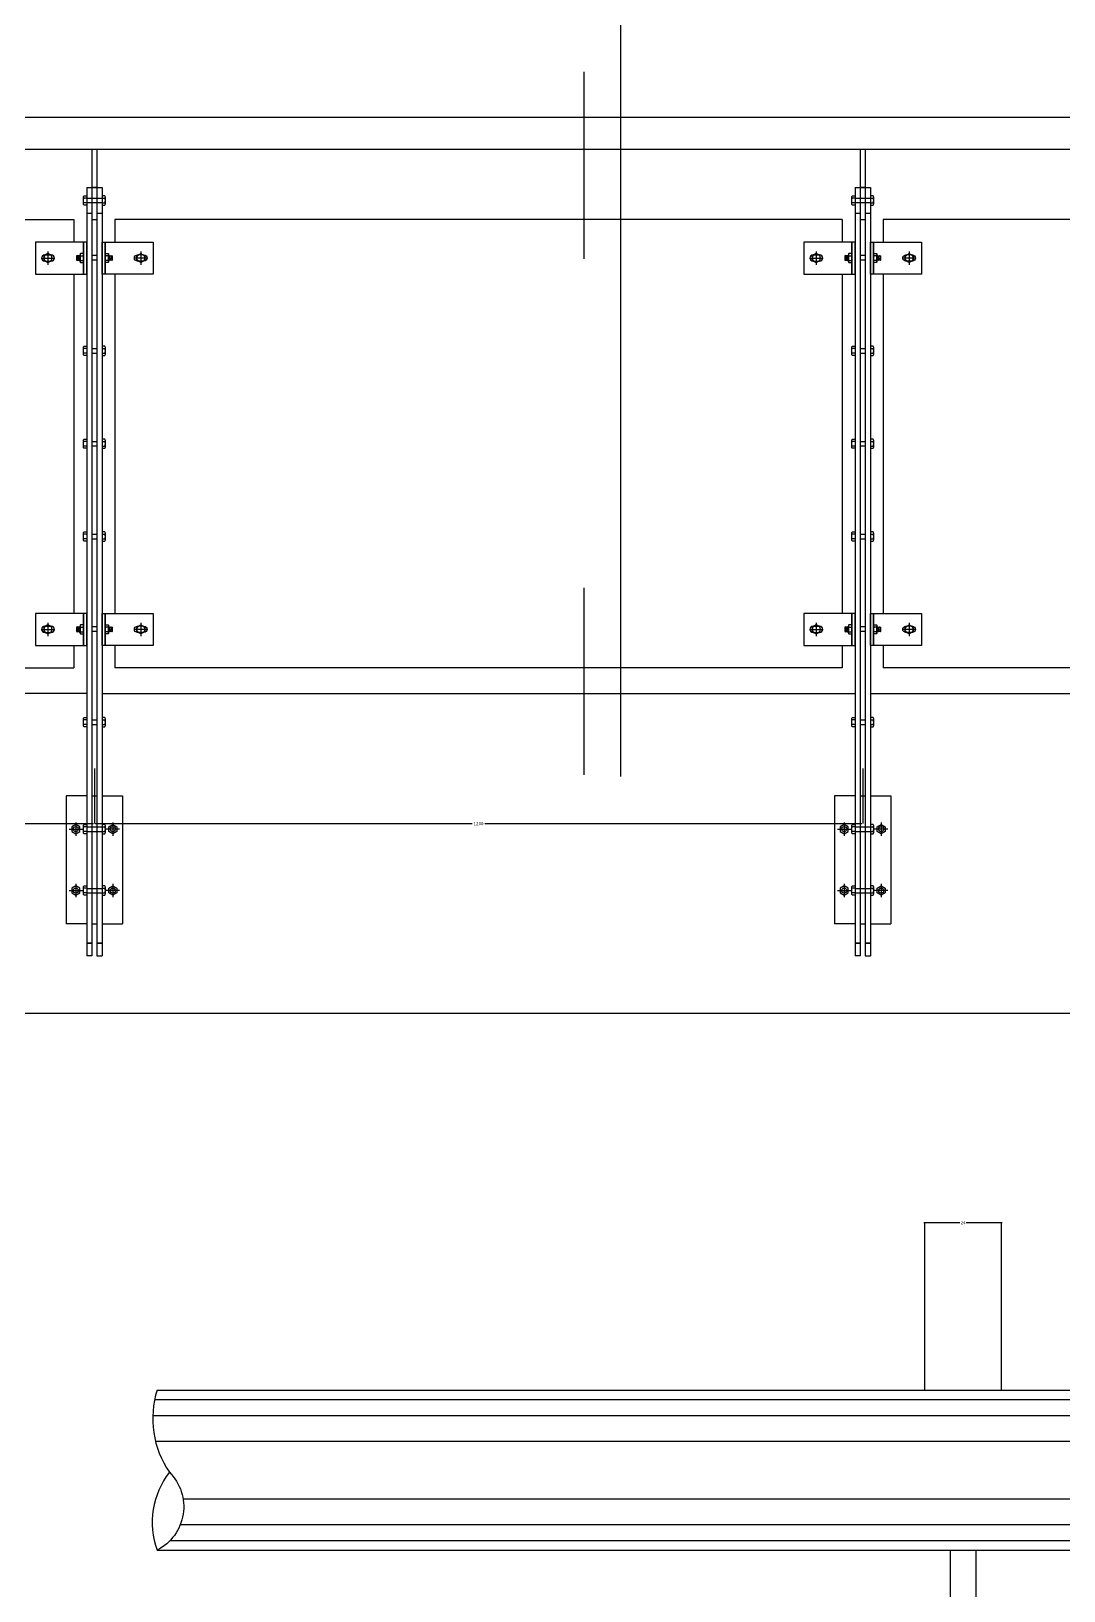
# Model space of a CAD drawing. Header units: metres. Extents: x 6299 to 8198, y -54 to 2210.
# Drawn here: x 6992.4 to 7315, y 1449.3 to 1936.5 of the extents above; entities that cross this region are included whole.
import ezdxf

# ---------------------------------------------------------------- set-up
doc = ezdxf.new("R2010")
doc.units = ezdxf.units.M
for name, color, linetype in [('3', 3, 'Continuous'), ('4', 4, 'Continuous'), ('7', 7, 'Continuous'), ('BH', 3, 'Continuous'), ('DIM', 3, 'Continuous'), ('TEXT', 3, 'Continuous')]:
    doc.layers.add(name, color=color, linetype=linetype)
doc.dimstyles.get("Standard").update_dxf_attribs({"dimtxt": 2.5, "dimasz": 2.5, "dimexe": 1.25, "dimexo": 0.625, "dimtad": 1, "dimcen": 2.5, "dimazin": 3, "dimtfac": 1, "dimtmove": 0, "dimatfit": 3})

# ---------------------------------------------------------------- blocks, each defined once
blk = doc.blocks.new('*D1')
for p, q in [((7012.15, 1706.16), (7012.15, 1688.94)), ((7252.15, 1706.16), (7252.15, 1688.94)), ((7012.4, 1688.94), (7130.15, 1688.94)), ((7134.15, 1688.94), (7251.9, 1688.94))]:
    blk.add_line(p, q)
at = {"layer": 'Defpoints'}
for p in [(7012.15, 1706.16), (7252.15, 1706.16), (7012.15, 1688.94)]:
    blk.add_point(p, dxfattribs=at)
at = {"layer": 'DIM', "insert": (7132.15, 1688.94), "char_height": 1, "attachment_point": 5}
blk.add_mtext('1200', dxfattribs=at)
blk = doc.blocks.new('*D43')
for p, q in [((6772.15, 1706.16), (6772.15, 1688.94)), ((7012.15, 1706.16), (7012.15, 1688.94)), ((6772.4, 1688.94), (6890.15, 1688.94)), ((6894.15, 1688.94), (7011.9, 1688.94))]:
    blk.add_line(p, q)
at = {"layer": 'Defpoints'}
for p in [(6772.15, 1706.16), (7012.15, 1706.16), (6772.15, 1688.94)]:
    blk.add_point(p, dxfattribs=at)
at = {"layer": 'DIM', "insert": (6892.15, 1688.94), "char_height": 1, "attachment_point": 5}
blk.add_mtext('1200', dxfattribs=at)
blk = doc.blocks.new('*D81')
for p, q in [((7282.51, 1564.27), (7271.26, 1564.27)), ((7271.51, 1512), (7271.51, 1564.27)), ((7295.76, 1564.27), (7284.51, 1564.27)), ((7295.51, 1512), (7295.51, 1564.27))]:
    blk.add_line(p, q)
at = {"layer": 'Defpoints'}
for p in [(7295.51, 1564.27), (7271.51, 1512), (7295.51, 1512)]:
    blk.add_point(p, dxfattribs=at)
at = {"layer": 'DIM', "insert": (7283.51, 1564.27), "char_height": 1, "attachment_point": 5}
blk.add_mtext('24', dxfattribs=at)

msp = doc.modelspace()

# ---------------------------------------------------------------- hatches: boundary and pattern name
at = {"layer": 'BH'}
h = msp.add_hatch(dxfattribs=at)
h.set_pattern_fill('AR-RROOF', scale=160)
h.paths.add_polyline_path([(7005.75, 1737.63), (7005.75, 1744.63), (6993.75, 1744.63), (6993.75, 1754.63), (7005.75, 1754.63), (7005.75, 1860.63), (6993.75, 1860.63), (6993.75, 1870.63), (7005.75, 1870.63), (7005.75, 1877.63), (6778.55, 1877.63), (6778.55, 1870.63), (6790.55, 1870.63), (6790.55, 1860.63), (6778.55, 1860.63), (6778.55, 1754.63), (6790.55, 1754.63), (6790.55, 1744.63), (6778.55, 1744.63), (6778.55, 1737.63)])
h = msp.add_hatch(dxfattribs=at)
h.set_pattern_fill('AR-RROOF', scale=160)
h.paths.add_polyline_path([(7245.75, 1737.63), (7245.75, 1744.63), (7233.75, 1744.63), (7233.75, 1754.63), (7245.75, 1754.63), (7245.75, 1860.63), (7233.75, 1860.63), (7233.75, 1870.63), (7245.75, 1870.63), (7245.75, 1877.63), (7018.55, 1877.63), (7018.55, 1870.63), (7030.55, 1870.63), (7030.55, 1860.63), (7018.55, 1860.63), (7018.55, 1754.63), (7030.55, 1754.63), (7030.55, 1744.63), (7018.55, 1744.63), (7018.55, 1737.63)])
h = msp.add_hatch(dxfattribs=at)
h.set_pattern_fill('AR-RROOF', scale=160)
h.paths.add_polyline_path([(7258.55, 1877.63), (7258.55, 1870.63), (7270.55, 1870.63), (7270.55, 1860.63), (7258.55, 1860.63), (7258.55, 1754.63), (7270.55, 1754.63), (7270.55, 1744.63), (7258.55, 1744.63), (7258.55, 1737.63), (7485.75, 1737.63), (7485.75, 1744.63), (7473.75, 1744.63), (7473.75, 1754.63), (7485.75, 1754.63), (7485.75, 1860.63), (7473.75, 1860.63), (7473.75, 1870.63), (7485.75, 1870.63), (7485.75, 1877.63)])

# ---------------------------------------------------------------- linework, layer by layer
at = {"layer": '3'}
for p, q in [((7009.75, 1887.63), (7009.75, 1647.63)), ((7009.75, 1887.63), (7011.35, 1887.63)), ((7012.95, 1887.63), (7011.35, 1887.63)), ((7011.35, 1887.63), (7012.95, 1887.63)), ((7012.95, 1887.63), (7014.55, 1887.63)), ((7014.55, 1887.63), (7014.55, 1647.63)), ((7249.75, 1887.63), (7249.75, 1647.63)), ((7249.75, 1887.63), (7251.35, 1887.63)), ((7251.35, 1887.63), (7252.95, 1887.63)), ((7252.95, 1887.63), (7251.35, 1887.63)), ((7252.95, 1887.63), (7254.55, 1887.63)), ((7254.55, 1887.63), (7254.55, 1647.63)), ((7009.75, 1884.35), (7008.84, 1884.35)), ((7009.75, 1882.91), (7008.84, 1882.91)), ((7009.75, 1885.07), (7009.75, 1882.19)), ((7009.75, 1884.33), (7014.55, 1884.33)), ((7009.75, 1882.93), (7014.55, 1882.93)), ((7014.55, 1885.07), (7014.55, 1882.19)), ((7014.55, 1884.35), (7015.47, 1884.35)), ((7014.55, 1882.91), (7015.47, 1882.91)), ((7249.75, 1884.35), (7248.84, 1884.35)), ((7249.75, 1882.91), (7248.84, 1882.91)), ((7249.75, 1885.07), (7249.75, 1882.19)), ((7249.75, 1884.33), (7254.55, 1884.33)), ((7249.75, 1882.93), (7254.55, 1882.93)), ((7254.55, 1885.07), (7254.55, 1882.19)), ((7254.55, 1884.35), (7255.47, 1884.35)), ((7254.55, 1882.91), (7255.47, 1882.91)), ((6778.55, 1877.63), (7005.75, 1877.63)), ((7005.75, 1877.63), (7005.75, 1870.63)), ((7009.75, 1879.63), (7011.35, 1879.63)), ((7011.35, 1877.63), (7012.95, 1877.63)), ((7012.95, 1879.63), (7014.55, 1879.63)), ((7245.75, 1877.63), (7018.55, 1877.63)), ((7018.55, 1877.63), (7018.55, 1870.63)), ((7245.75, 1877.63), (7245.75, 1870.63)), ((7249.75, 1879.63), (7251.35, 1879.63)), ((7251.35, 1877.63), (7252.95, 1877.63)), ((7252.95, 1879.63), (7254.55, 1879.63)), ((7485.75, 1877.63), (7258.55, 1877.63)), ((7258.55, 1877.63), (7258.55, 1870.63)), ((6996.89, 1866.63), (6998.41, 1866.63)), ((6997.65, 1867.71), (6997.65, 1863.55)), ((7006.9, 1866.43), (7006.74, 1864.83)), ((7007.07, 1864.98), (7007.2, 1866.28)), ((7007.54, 1866.43), (7007.38, 1864.83)), ((7007.71, 1866.43), (7007.71, 1864.83)), ((7007.84, 1866.35), (7008.63, 1866.35)), ((7012.95, 1866.43), (7011.35, 1866.43)), ((7016.47, 1866.35), (7015.68, 1866.35)), ((7016.59, 1866.43), (7016.59, 1864.83)), ((7016.77, 1866.43), (7016.93, 1864.83)), ((7017.23, 1864.98), (7017.1, 1866.28)), ((7017.41, 1866.43), (7017.57, 1864.83)), ((7027.41, 1866.63), (7025.89, 1866.63)), ((7026.65, 1867.71), (7026.65, 1863.55)), ((7236.89, 1866.63), (7238.41, 1866.63)), ((7237.65, 1867.71), (7237.65, 1863.55)), ((7246.9, 1866.43), (7246.74, 1864.83)), ((7247.07, 1864.98), (7247.2, 1866.28)), ((7247.54, 1866.43), (7247.38, 1864.83)), ((7247.71, 1866.43), (7247.71, 1864.83)), ((7247.84, 1866.35), (7248.63, 1866.35)), ((7252.95, 1866.43), (7251.35, 1866.43)), ((7256.47, 1866.35), (7255.68, 1866.35)), ((7256.59, 1866.43), (7256.59, 1864.83)), ((7256.77, 1866.43), (7256.93, 1864.83)), ((7257.23, 1864.98), (7257.1, 1866.28)), ((7257.41, 1866.43), (7257.57, 1864.83)), ((7267.41, 1866.63), (7265.89, 1866.63)), ((7266.65, 1867.71), (7266.65, 1863.55)), ((6995.57, 1865.63), (6999.73, 1865.63)), ((6996.65, 1864.63), (6996.89, 1864.63)), ((6996.89, 1864.63), (6998.41, 1864.63)), ((6998.41, 1864.63), (6998.65, 1864.63)), ((7007.84, 1864.91), (7008.63, 1864.91)), ((7012.95, 1864.94), (7011.35, 1864.94)), ((7016.47, 1864.91), (7015.68, 1864.91)), ((7028.73, 1865.63), (7024.57, 1865.63)), ((7025.89, 1864.63), (7025.65, 1864.63)), ((7027.41, 1864.63), (7025.89, 1864.63)), ((7027.65, 1864.63), (7027.41, 1864.63)), ((7235.57, 1865.63), (7239.73, 1865.63)), ((7236.65, 1864.63), (7236.89, 1864.63)), ((7236.89, 1864.63), (7238.41, 1864.63)), ((7238.41, 1864.63), (7238.65, 1864.63)), ((7247.84, 1864.91), (7248.63, 1864.91)), ((7252.95, 1864.94), (7251.35, 1864.94)), ((7256.47, 1864.91), (7255.68, 1864.91)), ((7268.73, 1865.63), (7264.57, 1865.63)), ((7265.89, 1864.63), (7265.65, 1864.63)), ((7267.41, 1864.63), (7265.89, 1864.63)), ((7267.65, 1864.63), (7267.41, 1864.63)), ((7005.75, 1860.63), (7005.75, 1754.63)), ((7018.55, 1860.63), (7018.55, 1754.63)), ((7245.75, 1860.63), (7245.75, 1754.63)), ((7258.55, 1860.63), (7258.55, 1754.63)), ((7009.75, 1837.35), (7008.84, 1837.35)), ((7009.75, 1838.07), (7009.75, 1835.19)), ((7011.35, 1837.33), (7012.95, 1837.33)), ((7014.55, 1838.07), (7014.55, 1835.19)), ((7014.55, 1837.35), (7015.47, 1837.35)), ((7249.75, 1837.35), (7248.84, 1837.35)), ((7249.75, 1838.07), (7249.75, 1835.19)), ((7251.35, 1837.33), (7252.95, 1837.33)), ((7254.55, 1838.07), (7254.55, 1835.19)), ((7254.55, 1837.35), (7255.47, 1837.35)), ((7009.75, 1835.91), (7008.84, 1835.91)), ((7011.35, 1835.93), (7012.95, 1835.93)), ((7014.55, 1835.91), (7015.47, 1835.91)), ((7249.75, 1835.91), (7248.84, 1835.91)), ((7251.35, 1835.93), (7252.95, 1835.93)), ((7254.55, 1835.91), (7255.47, 1835.91)), ((7009.75, 1808.35), (7008.84, 1808.35)), ((7009.75, 1809.07), (7009.75, 1806.19)), ((7011.35, 1808.33), (7012.95, 1808.33)), ((7014.55, 1809.07), (7014.55, 1806.19)), ((7014.55, 1808.35), (7015.47, 1808.35)), ((7249.75, 1808.35), (7248.84, 1808.35)), ((7249.75, 1809.07), (7249.75, 1806.19)), ((7251.35, 1808.33), (7252.95, 1808.33)), ((7254.55, 1809.07), (7254.55, 1806.19)), ((7254.55, 1808.35), (7255.47, 1808.35)), ((7009.75, 1806.91), (7008.84, 1806.91)), ((7011.35, 1806.93), (7012.95, 1806.93)), ((7014.55, 1806.91), (7015.47, 1806.91)), ((7249.75, 1806.91), (7248.84, 1806.91)), ((7251.35, 1806.93), (7252.95, 1806.93)), ((7254.55, 1806.91), (7255.47, 1806.91)), ((7009.75, 1779.35), (7008.84, 1779.35)), ((7009.75, 1780.07), (7009.75, 1777.19)), ((7011.35, 1779.33), (7012.95, 1779.33)), ((7014.55, 1780.07), (7014.55, 1777.19)), ((7014.55, 1779.35), (7015.47, 1779.35)), ((7249.75, 1779.35), (7248.84, 1779.35)), ((7249.75, 1780.07), (7249.75, 1777.19)), ((7251.35, 1779.33), (7252.95, 1779.33)), ((7254.55, 1780.07), (7254.55, 1777.19)), ((7254.55, 1779.35), (7255.47, 1779.35)), ((7009.75, 1777.91), (7008.84, 1777.91)), ((7011.35, 1777.93), (7012.95, 1777.93)), ((7014.55, 1777.91), (7015.47, 1777.91)), ((7249.75, 1777.91), (7248.84, 1777.91)), ((7251.35, 1777.93), (7252.95, 1777.93)), ((7254.55, 1777.91), (7255.47, 1777.91)), ((6995.57, 1749.63), (6999.73, 1749.63)), ((6996.89, 1750.63), (6998.41, 1750.63)), ((6997.65, 1751.71), (6997.65, 1747.55)), ((7006.9, 1750.43), (7006.74, 1748.83)), ((7007.07, 1748.98), (7007.2, 1750.28)), ((7007.54, 1750.43), (7007.38, 1748.83)), ((7007.71, 1750.43), (7007.71, 1748.83)), ((7007.84, 1750.35), (7008.63, 1750.35)), ((7012.95, 1750.43), (7011.35, 1750.43)), ((7016.47, 1750.35), (7015.68, 1750.35)), ((7016.59, 1750.43), (7016.59, 1748.83)), ((7016.77, 1750.43), (7016.93, 1748.83)), ((7017.23, 1748.98), (7017.1, 1750.28)), ((7017.41, 1750.43), (7017.57, 1748.83)), ((7028.73, 1749.63), (7024.57, 1749.63)), ((7027.41, 1750.63), (7025.89, 1750.63)), ((7026.65, 1751.71), (7026.65, 1747.55)), ((7235.57, 1749.63), (7239.73, 1749.63)), ((7236.89, 1750.63), (7238.41, 1750.63)), ((7237.65, 1751.71), (7237.65, 1747.55)), ((7246.9, 1750.43), (7246.74, 1748.83)), ((7247.07, 1748.98), (7247.2, 1750.28)), ((7247.54, 1750.43), (7247.38, 1748.83)), ((7247.71, 1750.43), (7247.71, 1748.83)), ((7247.84, 1750.35), (7248.63, 1750.35)), ((7252.95, 1750.43), (7251.35, 1750.43)), ((7256.47, 1750.35), (7255.68, 1750.35)), ((7256.59, 1750.43), (7256.59, 1748.83)), ((7256.77, 1750.43), (7256.93, 1748.83)), ((7257.23, 1748.98), (7257.1, 1750.28)), ((7257.41, 1750.43), (7257.57, 1748.83)), ((7268.73, 1749.63), (7264.57, 1749.63)), ((7267.41, 1750.63), (7265.89, 1750.63)), ((7266.65, 1751.71), (7266.65, 1747.55)), ((6996.65, 1748.63), (6996.89, 1748.63)), ((6996.89, 1748.63), (6998.41, 1748.63)), ((6998.41, 1748.63), (6998.65, 1748.63)), ((7005.75, 1744.63), (7005.75, 1737.63)), ((7007.84, 1748.91), (7008.63, 1748.91)), ((7012.95, 1748.94), (7011.35, 1748.94)), ((7016.47, 1748.91), (7015.68, 1748.91)), ((7018.55, 1744.63), (7018.55, 1737.63)), ((7025.89, 1748.63), (7025.65, 1748.63)), ((7027.41, 1748.63), (7025.89, 1748.63)), ((7027.65, 1748.63), (7027.41, 1748.63)), ((7236.65, 1748.63), (7236.89, 1748.63)), ((7236.89, 1748.63), (7238.41, 1748.63)), ((7238.41, 1748.63), (7238.65, 1748.63)), ((7245.75, 1744.63), (7245.75, 1737.63)), ((7247.84, 1748.91), (7248.63, 1748.91)), ((7252.95, 1748.94), (7251.35, 1748.94)), ((7256.47, 1748.91), (7255.68, 1748.91)), ((7258.55, 1744.63), (7258.55, 1737.63)), ((7265.89, 1748.63), (7265.65, 1748.63)), ((7267.41, 1748.63), (7265.89, 1748.63)), ((7267.65, 1748.63), (7267.41, 1748.63)), ((6778.55, 1737.63), (7005.75, 1737.63)), ((7245.75, 1737.63), (7018.55, 1737.63)), ((7485.75, 1737.63), (7258.55, 1737.63)), ((7009.75, 1721.35), (7008.84, 1721.35)), ((7009.75, 1719.91), (7008.84, 1719.91)), ((7009.75, 1722.07), (7009.75, 1719.19)), ((7011.35, 1721.33), (7012.95, 1721.33)), ((7011.35, 1719.93), (7012.95, 1719.93)), ((7014.55, 1722.07), (7014.55, 1719.19)), ((7014.55, 1721.35), (7015.47, 1721.35)), ((7014.55, 1719.91), (7015.47, 1719.91)), ((7249.75, 1721.35), (7248.84, 1721.35)), ((7249.75, 1719.91), (7248.84, 1719.91)), ((7249.75, 1722.07), (7249.75, 1719.19)), ((7251.35, 1721.33), (7252.95, 1721.33)), ((7251.35, 1719.93), (7252.95, 1719.93)), ((7254.55, 1722.07), (7254.55, 1719.19)), ((7254.55, 1721.35), (7255.47, 1721.35)), ((7254.55, 1719.91), (7255.47, 1719.91)), ((7009.75, 1697.63), (7003.35, 1697.63)), ((7003.35, 1697.63), (7003.35, 1657.63)), ((7011.35, 1697.63), (7012.95, 1697.63)), ((7014.55, 1697.63), (7020.95, 1697.63)), ((7020.95, 1697.63), (7020.95, 1657.63)), ((7249.75, 1697.63), (7243.35, 1697.63)), ((7243.35, 1697.63), (7243.35, 1657.63)), ((7251.35, 1697.63), (7252.95, 1697.63)), ((7254.55, 1697.63), (7260.95, 1697.63)), ((7260.95, 1697.63), (7260.95, 1657.63)), ((7004.27, 1687.23), (7008.43, 1687.23)), ((7006.35, 1689.31), (7006.35, 1685.15)), ((7009.75, 1687.95), (7008.84, 1687.95)), ((7009.75, 1686.51), (7008.84, 1686.51)), ((7009.75, 1688.67), (7009.75, 1685.79)), ((7009.75, 1687.93), (7014.55, 1687.93)), ((7009.75, 1686.53), (7014.55, 1686.53)), ((7014.55, 1688.67), (7014.55, 1685.79)), ((7014.55, 1687.95), (7015.47, 1687.95)), ((7014.55, 1686.51), (7015.47, 1686.51)), ((7020.03, 1687.23), (7015.87, 1687.23)), ((7017.95, 1689.31), (7017.95, 1685.15)), ((7244.27, 1687.23), (7248.43, 1687.23)), ((7246.35, 1689.31), (7246.35, 1685.15)), ((7249.75, 1687.95), (7248.84, 1687.95)), ((7249.75, 1686.51), (7248.84, 1686.51)), ((7249.75, 1688.67), (7249.75, 1685.79)), ((7249.75, 1687.93), (7254.55, 1687.93)), ((7249.75, 1686.53), (7254.55, 1686.53)), ((7254.55, 1688.67), (7254.55, 1685.79)), ((7254.55, 1687.95), (7255.47, 1687.95)), ((7254.55, 1686.51), (7255.47, 1686.51)), ((7260.03, 1687.23), (7255.87, 1687.23)), ((7257.95, 1689.31), (7257.95, 1685.15)), ((7004.27, 1668.03), (7008.43, 1668.03)), ((7006.35, 1670.11), (7006.35, 1665.95)), ((7009.75, 1668.75), (7008.84, 1668.75)), ((7009.75, 1667.31), (7008.84, 1667.31)), ((7009.75, 1669.47), (7009.75, 1666.59)), ((7009.75, 1668.73), (7014.55, 1668.73)), ((7009.75, 1667.33), (7014.55, 1667.33)), ((7014.55, 1669.47), (7014.55, 1666.59)), ((7014.55, 1668.75), (7015.47, 1668.75)), ((7014.55, 1667.31), (7015.47, 1667.31)), ((7020.03, 1668.03), (7015.87, 1668.03)), ((7017.95, 1670.11), (7017.95, 1665.95)), ((7244.27, 1668.03), (7248.43, 1668.03)), ((7246.35, 1670.11), (7246.35, 1665.95)), ((7249.75, 1668.75), (7248.84, 1668.75)), ((7249.75, 1667.31), (7248.84, 1667.31)), ((7249.75, 1669.47), (7249.75, 1666.59)), ((7249.75, 1668.73), (7254.55, 1668.73)), ((7249.75, 1667.33), (7254.55, 1667.33)), ((7254.55, 1669.47), (7254.55, 1666.59)), ((7254.55, 1668.75), (7255.47, 1668.75)), ((7254.55, 1667.31), (7255.47, 1667.31)), ((7260.03, 1668.03), (7255.87, 1668.03)), ((7257.95, 1670.11), (7257.95, 1665.95)), ((7009.75, 1657.63), (7003.35, 1657.63)), ((7011.35, 1657.63), (7012.95, 1657.63)), ((7014.55, 1657.63), (7020.95, 1657.63)), ((7249.75, 1657.63), (7243.35, 1657.63)), ((7251.35, 1657.63), (7252.95, 1657.63)), ((7254.55, 1657.63), (7260.95, 1657.63)), ((7009.75, 1651.63), (7011.35, 1651.63)), ((7011.35, 1651.63), (7009.75, 1651.63)), ((7011.35, 1647.63), (7009.75, 1647.63)), ((7012.95, 1651.63), (7014.55, 1651.63)), ((7014.55, 1651.63), (7012.95, 1651.63)), ((7012.95, 1647.63), (7014.55, 1647.63)), ((7249.75, 1651.63), (7251.35, 1651.63)), ((7251.35, 1651.63), (7249.75, 1651.63)), ((7251.35, 1647.63), (7249.75, 1647.63)), ((7252.95, 1651.63), (7254.55, 1651.63)), ((7254.55, 1651.63), (7252.95, 1651.63)), ((7252.95, 1647.63), (7254.55, 1647.63)), ((7030.98, 1509), (7531.23, 1509)), ((7030.41, 1504), (7528.02, 1504)), ((7031.26, 1496), (7527.17, 1496)), ((7039.86, 1478), (7535.77, 1478)), ((7039.01, 1470), (7536.62, 1470)), ((7035.8, 1465), (7536.05, 1465))]:
    msp.add_line(p, q, dxfattribs=at)
for points in [[(7008.71, 1882.58, -0.22), (7008.84, 1882.91, -0.17), (7008.84, 1884.35, -0.1), (7008.71, 1884.68, -0.1)], [(7009.75, 1882.19), (7008.86, 1882.19, -0.19), (7008.71, 1882.58), (7008.71, 1884.68, -0.2), (7008.86, 1885.07), (7009.75, 1885.07)], [(7014.55, 1882.19), (7015.45, 1882.19, 0.19), (7015.59, 1882.58), (7015.59, 1884.68, 0.2), (7015.45, 1885.07), (7014.55, 1885.07)], [(7015.59, 1882.58, 0.22), (7015.47, 1882.91, 0.17), (7015.47, 1884.35, 0.1), (7015.59, 1884.68, 0.1)], [(7248.71, 1882.58, -0.22), (7248.84, 1882.91, -0.17), (7248.84, 1884.35, -0.1), (7248.71, 1884.68, -0.1)], [(7249.75, 1882.19), (7248.86, 1882.19, -0.19), (7248.71, 1882.58), (7248.71, 1884.68, -0.2), (7248.86, 1885.07), (7249.75, 1885.07)], [(7254.55, 1882.19), (7255.45, 1882.19, 0.19), (7255.59, 1882.58), (7255.59, 1884.68, 0.2), (7255.45, 1885.07), (7254.55, 1885.07)], [(7255.59, 1882.58, 0.22), (7255.47, 1882.91, 0.17), (7255.47, 1884.35, 0.1), (7255.59, 1884.68, 0.1)], [(6996.89, 1866.63), (6996.65, 1866.63, 1), (6996.65, 1864.63)], [(6998.65, 1864.63, 1), (6998.65, 1866.63), (6998.41, 1866.63)], [(7007.71, 1864.58, -0.22), (7007.84, 1864.91, -0.17), (7007.84, 1866.35, -0.1), (7007.71, 1866.68, -0.1)], [(7007.71, 1864.83), (7007.71, 1864.54, 0.23), (7007.86, 1864.19), (7008.61, 1864.19, 0.19), (7008.75, 1864.58), (7008.75, 1866.68, 0.2), (7008.61, 1867.07), (7007.86, 1867.07, 0.2), (7007.71, 1866.71), (7007.71, 1866.43)], [(7008.75, 1864.58, 0.22), (7008.63, 1864.91, 0.17), (7008.63, 1866.35, 0.1), (7008.75, 1866.68, 0.1)], [(7015.55, 1864.58, -0.22), (7015.68, 1864.91, -0.17), (7015.68, 1866.35, -0.1), (7015.55, 1866.68, -0.1)], [(7016.59, 1864.83), (7016.59, 1864.54, -0.23), (7016.45, 1864.19), (7015.7, 1864.19, -0.19), (7015.55, 1864.58), (7015.55, 1866.68, -0.2), (7015.7, 1867.07), (7016.45, 1867.07, -0.2), (7016.59, 1866.71), (7016.59, 1866.43)], [(7016.59, 1864.58, 0.22), (7016.47, 1864.91, 0.17), (7016.47, 1866.35, 0.1), (7016.59, 1866.68, 0.1)], [(7025.65, 1864.63, -1), (7025.65, 1866.63), (7025.89, 1866.63)], [(7027.41, 1866.63), (7027.65, 1866.63, -1), (7027.65, 1864.63)], [(7236.89, 1866.63), (7236.65, 1866.63, 1), (7236.65, 1864.63)], [(7238.65, 1864.63, 1), (7238.65, 1866.63), (7238.41, 1866.63)], [(7247.71, 1864.58, -0.22), (7247.84, 1864.91, -0.17), (7247.84, 1866.35, -0.1), (7247.71, 1866.68, -0.1)], [(7247.71, 1864.83), (7247.71, 1864.54, 0.23), (7247.86, 1864.19), (7248.61, 1864.19, 0.19), (7248.75, 1864.58), (7248.75, 1866.68, 0.2), (7248.61, 1867.07), (7247.86, 1867.07, 0.2), (7247.71, 1866.71), (7247.71, 1866.43)], [(7248.75, 1864.58, 0.22), (7248.63, 1864.91, 0.17), (7248.63, 1866.35, 0.1), (7248.75, 1866.68, 0.1)], [(7255.55, 1864.58, -0.22), (7255.68, 1864.91, -0.17), (7255.68, 1866.35, -0.1), (7255.55, 1866.68, -0.1)], [(7256.59, 1864.83), (7256.59, 1864.54, -0.23), (7256.45, 1864.19), (7255.7, 1864.19, -0.19), (7255.55, 1864.58), (7255.55, 1866.68, -0.2), (7255.7, 1867.07), (7256.45, 1867.07, -0.2), (7256.59, 1866.71), (7256.59, 1866.43)], [(7256.59, 1864.58, 0.22), (7256.47, 1864.91, 0.17), (7256.47, 1866.35, 0.1), (7256.59, 1866.68, 0.1)], [(7265.65, 1864.63, -1), (7265.65, 1866.63), (7265.89, 1866.63)], [(7267.41, 1866.63), (7267.65, 1866.63, -1), (7267.65, 1864.63)], [(7008.71, 1835.58, -0.22), (7008.84, 1835.91, -0.17), (7008.84, 1837.35, -0.1), (7008.71, 1837.68, -0.1)], [(7009.75, 1835.19), (7008.86, 1835.19, -0.19), (7008.71, 1835.58), (7008.71, 1837.68, -0.2), (7008.86, 1838.07), (7009.75, 1838.07)], [(7014.55, 1835.19), (7015.45, 1835.19, 0.19), (7015.59, 1835.58), (7015.59, 1837.68, 0.2), (7015.45, 1838.07), (7014.55, 1838.07)], [(7015.59, 1835.58, 0.22), (7015.47, 1835.91, 0.17), (7015.47, 1837.35, 0.1), (7015.59, 1837.68, 0.1)], [(7248.71, 1835.58, -0.22), (7248.84, 1835.91, -0.17), (7248.84, 1837.35, -0.1), (7248.71, 1837.68, -0.1)], [(7249.75, 1835.19), (7248.86, 1835.19, -0.19), (7248.71, 1835.58), (7248.71, 1837.68, -0.2), (7248.86, 1838.07), (7249.75, 1838.07)], [(7254.55, 1835.19), (7255.45, 1835.19, 0.19), (7255.59, 1835.58), (7255.59, 1837.68, 0.2), (7255.45, 1838.07), (7254.55, 1838.07)], [(7255.59, 1835.58, 0.22), (7255.47, 1835.91, 0.17), (7255.47, 1837.35, 0.1), (7255.59, 1837.68, 0.1)], [(7008.71, 1806.58, -0.22), (7008.84, 1806.91, -0.17), (7008.84, 1808.35, -0.1), (7008.71, 1808.68, -0.1)], [(7009.75, 1806.19), (7008.86, 1806.19, -0.19), (7008.71, 1806.58), (7008.71, 1808.68, -0.2), (7008.86, 1809.07), (7009.75, 1809.07)], [(7014.55, 1806.19), (7015.45, 1806.19, 0.19), (7015.59, 1806.58), (7015.59, 1808.68, 0.2), (7015.45, 1809.07), (7014.55, 1809.07)], [(7015.59, 1806.58, 0.22), (7015.47, 1806.91, 0.17), (7015.47, 1808.35, 0.1), (7015.59, 1808.68, 0.1)], [(7248.71, 1806.58, -0.22), (7248.84, 1806.91, -0.17), (7248.84, 1808.35, -0.1), (7248.71, 1808.68, -0.1)], [(7249.75, 1806.19), (7248.86, 1806.19, -0.19), (7248.71, 1806.58), (7248.71, 1808.68, -0.2), (7248.86, 1809.07), (7249.75, 1809.07)], [(7254.55, 1806.19), (7255.45, 1806.19, 0.19), (7255.59, 1806.58), (7255.59, 1808.68, 0.2), (7255.45, 1809.07), (7254.55, 1809.07)], [(7255.59, 1806.58, 0.22), (7255.47, 1806.91, 0.17), (7255.47, 1808.35, 0.1), (7255.59, 1808.68, 0.1)], [(7008.71, 1777.58, -0.22), (7008.84, 1777.91, -0.17), (7008.84, 1779.35, -0.1), (7008.71, 1779.68, -0.1)], [(7009.75, 1777.19), (7008.86, 1777.19, -0.19), (7008.71, 1777.58), (7008.71, 1779.68, -0.2), (7008.86, 1780.07), (7009.75, 1780.07)], [(7014.55, 1777.19), (7015.45, 1777.19, 0.19), (7015.59, 1777.58), (7015.59, 1779.68, 0.2), (7015.45, 1780.07), (7014.55, 1780.07)], [(7015.59, 1777.58, 0.22), (7015.47, 1777.91, 0.17), (7015.47, 1779.35, 0.1), (7015.59, 1779.68, 0.1)], [(7248.71, 1777.58, -0.22), (7248.84, 1777.91, -0.17), (7248.84, 1779.35, -0.1), (7248.71, 1779.68, -0.1)], [(7249.75, 1777.19), (7248.86, 1777.19, -0.19), (7248.71, 1777.58), (7248.71, 1779.68, -0.2), (7248.86, 1780.07), (7249.75, 1780.07)], [(7254.55, 1777.19), (7255.45, 1777.19, 0.19), (7255.59, 1777.58), (7255.59, 1779.68, 0.2), (7255.45, 1780.07), (7254.55, 1780.07)], [(7255.59, 1777.58, 0.22), (7255.47, 1777.91, 0.17), (7255.47, 1779.35, 0.1), (7255.59, 1779.68, 0.1)], [(6996.89, 1750.63), (6996.65, 1750.63, 1), (6996.65, 1748.63)], [(6998.65, 1748.63, 1), (6998.65, 1750.63), (6998.41, 1750.63)], [(7007.71, 1748.58, -0.22), (7007.84, 1748.91, -0.17), (7007.84, 1750.35, -0.1), (7007.71, 1750.68, -0.1)], [(7007.71, 1748.83), (7007.71, 1748.54, 0.23), (7007.86, 1748.19), (7008.61, 1748.19, 0.19), (7008.75, 1748.58), (7008.75, 1750.68, 0.2), (7008.61, 1751.07), (7007.86, 1751.07, 0.2), (7007.71, 1750.71), (7007.71, 1750.43)], [(7008.75, 1748.58, 0.22), (7008.63, 1748.91, 0.17), (7008.63, 1750.35, 0.1), (7008.75, 1750.68, 0.1)], [(7015.55, 1748.58, -0.22), (7015.68, 1748.91, -0.17), (7015.68, 1750.35, -0.1), (7015.55, 1750.68, -0.1)], [(7016.59, 1748.83), (7016.59, 1748.54, -0.23), (7016.45, 1748.19), (7015.7, 1748.19, -0.19), (7015.55, 1748.58), (7015.55, 1750.68, -0.2), (7015.7, 1751.07), (7016.45, 1751.07, -0.2), (7016.59, 1750.71), (7016.59, 1750.43)], [(7016.59, 1748.58, 0.22), (7016.47, 1748.91, 0.17), (7016.47, 1750.35, 0.1), (7016.59, 1750.68, 0.1)], [(7025.65, 1748.63, -1), (7025.65, 1750.63), (7025.89, 1750.63)], [(7027.41, 1750.63), (7027.65, 1750.63, -1), (7027.65, 1748.63)], [(7236.89, 1750.63), (7236.65, 1750.63, 1), (7236.65, 1748.63)], [(7238.65, 1748.63, 1), (7238.65, 1750.63), (7238.41, 1750.63)], [(7247.71, 1748.58, -0.22), (7247.84, 1748.91, -0.17), (7247.84, 1750.35, -0.1), (7247.71, 1750.68, -0.1)], [(7247.71, 1748.83), (7247.71, 1748.54, 0.23), (7247.86, 1748.19), (7248.61, 1748.19, 0.19), (7248.75, 1748.58), (7248.75, 1750.68, 0.2), (7248.61, 1751.07), (7247.86, 1751.07, 0.2), (7247.71, 1750.71), (7247.71, 1750.43)], [(7248.75, 1748.58, 0.22), (7248.63, 1748.91, 0.17), (7248.63, 1750.35, 0.1), (7248.75, 1750.68, 0.1)], [(7255.55, 1748.58, -0.22), (7255.68, 1748.91, -0.17), (7255.68, 1750.35, -0.1), (7255.55, 1750.68, -0.1)], [(7256.59, 1748.83), (7256.59, 1748.54, -0.23), (7256.45, 1748.19), (7255.7, 1748.19, -0.19), (7255.55, 1748.58), (7255.55, 1750.68, -0.2), (7255.7, 1751.07), (7256.45, 1751.07, -0.2), (7256.59, 1750.71), (7256.59, 1750.43)], [(7256.59, 1748.58, 0.22), (7256.47, 1748.91, 0.17), (7256.47, 1750.35, 0.1), (7256.59, 1750.68, 0.1)], [(7265.65, 1748.63, -1), (7265.65, 1750.63), (7265.89, 1750.63)], [(7267.41, 1750.63), (7267.65, 1750.63, -1), (7267.65, 1748.63)], [(7008.71, 1719.58, -0.22), (7008.84, 1719.91, -0.17), (7008.84, 1721.35, -0.1), (7008.71, 1721.68, -0.1)], [(7009.75, 1719.19), (7008.86, 1719.19, -0.19), (7008.71, 1719.58), (7008.71, 1721.68, -0.2), (7008.86, 1722.07), (7009.75, 1722.07)], [(7014.55, 1719.19), (7015.45, 1719.19, 0.19), (7015.59, 1719.58), (7015.59, 1721.68, 0.2), (7015.45, 1722.07), (7014.55, 1722.07)], [(7015.59, 1719.58, 0.22), (7015.47, 1719.91, 0.17), (7015.47, 1721.35, 0.1), (7015.59, 1721.68, 0.1)], [(7248.71, 1719.58, -0.22), (7248.84, 1719.91, -0.17), (7248.84, 1721.35, -0.1), (7248.71, 1721.68, -0.1)], [(7249.75, 1719.19), (7248.86, 1719.19, -0.19), (7248.71, 1719.58), (7248.71, 1721.68, -0.2), (7248.86, 1722.07), (7249.75, 1722.07)], [(7254.55, 1719.19), (7255.45, 1719.19, 0.19), (7255.59, 1719.58), (7255.59, 1721.68, 0.2), (7255.45, 1722.07), (7254.55, 1722.07)], [(7255.59, 1719.58, 0.22), (7255.47, 1719.91, 0.17), (7255.47, 1721.35, 0.1), (7255.59, 1721.68, 0.1)], [(7008.71, 1686.18, -0.22), (7008.84, 1686.51, -0.17), (7008.84, 1687.95, -0.1), (7008.71, 1688.28, -0.1)], [(7009.75, 1685.79), (7008.86, 1685.79, -0.19), (7008.71, 1686.18), (7008.71, 1688.28, -0.2), (7008.86, 1688.67), (7009.75, 1688.67)], [(7014.55, 1685.79), (7015.45, 1685.79, 0.19), (7015.59, 1686.18), (7015.59, 1688.28, 0.2), (7015.45, 1688.67), (7014.55, 1688.67)], [(7015.59, 1686.18, 0.22), (7015.47, 1686.51, 0.17), (7015.47, 1687.95, 0.1), (7015.59, 1688.28, 0.1)], [(7248.71, 1686.18, -0.22), (7248.84, 1686.51, -0.17), (7248.84, 1687.95, -0.1), (7248.71, 1688.28, -0.1)], [(7249.75, 1685.79), (7248.86, 1685.79, -0.19), (7248.71, 1686.18), (7248.71, 1688.28, -0.2), (7248.86, 1688.67), (7249.75, 1688.67)], [(7254.55, 1685.79), (7255.45, 1685.79, 0.19), (7255.59, 1686.18), (7255.59, 1688.28, 0.2), (7255.45, 1688.67), (7254.55, 1688.67)], [(7255.59, 1686.18, 0.22), (7255.47, 1686.51, 0.17), (7255.47, 1687.95, 0.1), (7255.59, 1688.28, 0.1)], [(7008.71, 1666.98, -0.22), (7008.84, 1667.31, -0.17), (7008.84, 1668.75, -0.1), (7008.71, 1669.08, -0.1)], [(7009.75, 1666.59), (7008.86, 1666.59, -0.19), (7008.71, 1666.98), (7008.71, 1669.08, -0.2), (7008.86, 1669.47), (7009.75, 1669.47)], [(7014.55, 1666.59), (7015.45, 1666.59, 0.19), (7015.59, 1666.98), (7015.59, 1669.08, 0.2), (7015.45, 1669.47), (7014.55, 1669.47)], [(7015.59, 1666.98, 0.22), (7015.47, 1667.31, 0.17), (7015.47, 1668.75, 0.1), (7015.59, 1669.08, 0.1)], [(7248.71, 1666.98, -0.22), (7248.84, 1667.31, -0.17), (7248.84, 1668.75, -0.1), (7248.71, 1669.08, -0.1)], [(7249.75, 1666.59), (7248.86, 1666.59, -0.19), (7248.71, 1666.98), (7248.71, 1669.08, -0.2), (7248.86, 1669.47), (7249.75, 1669.47)], [(7254.55, 1666.59), (7255.45, 1666.59, 0.19), (7255.59, 1666.98), (7255.59, 1669.08, 0.2), (7255.45, 1669.47), (7254.55, 1669.47)], [(7255.59, 1666.98, 0.22), (7255.47, 1667.31, 0.17), (7255.47, 1668.75, 0.1), (7255.59, 1669.08, 0.1)]]:
    msp.add_lwpolyline(points, format="xyb", dxfattribs=at)
for points in [[(7008.75, 1870.63), (6993.75, 1870.63), (6993.75, 1860.63), (7008.75, 1860.63)], [(6997.65, 1867.07), (6996.4, 1866.35), (6996.4, 1864.91), (6997.65, 1864.19), (6998.9, 1864.91), (6998.9, 1866.35)], [(7009.75, 1870.63), (7008.75, 1870.63), (7008.75, 1860.63), (7009.75, 1860.63)], [(7014.55, 1870.63), (7015.55, 1870.63), (7015.55, 1860.63), (7014.55, 1860.63)], [(7015.55, 1870.63), (7030.55, 1870.63), (7030.55, 1860.63), (7015.55, 1860.63)], [(7026.65, 1867.07), (7027.9, 1866.35), (7027.9, 1864.91), (7026.65, 1864.19), (7025.4, 1864.91), (7025.4, 1866.35)], [(7248.75, 1870.63), (7233.75, 1870.63), (7233.75, 1860.63), (7248.75, 1860.63)], [(7237.65, 1867.07), (7236.4, 1866.35), (7236.4, 1864.91), (7237.65, 1864.19), (7238.9, 1864.91), (7238.9, 1866.35)], [(7249.75, 1870.63), (7248.75, 1870.63), (7248.75, 1860.63), (7249.75, 1860.63)], [(7254.55, 1870.63), (7255.55, 1870.63), (7255.55, 1860.63), (7254.55, 1860.63)], [(7255.55, 1870.63), (7270.55, 1870.63), (7270.55, 1860.63), (7255.55, 1860.63)], [(7266.65, 1867.07), (7267.9, 1866.35), (7267.9, 1864.91), (7266.65, 1864.19), (7265.4, 1864.91), (7265.4, 1866.35)], [(7008.75, 1754.63), (6993.75, 1754.63), (6993.75, 1744.63), (7008.75, 1744.63)], [(7009.75, 1754.63), (7008.75, 1754.63), (7008.75, 1744.63), (7009.75, 1744.63)], [(7014.55, 1754.63), (7015.55, 1754.63), (7015.55, 1744.63), (7014.55, 1744.63)], [(7015.55, 1754.63), (7030.55, 1754.63), (7030.55, 1744.63), (7015.55, 1744.63)], [(7248.75, 1754.63), (7233.75, 1754.63), (7233.75, 1744.63), (7248.75, 1744.63)], [(7249.75, 1754.63), (7248.75, 1754.63), (7248.75, 1744.63), (7249.75, 1744.63)], [(7254.55, 1754.63), (7255.55, 1754.63), (7255.55, 1744.63), (7254.55, 1744.63)], [(7255.55, 1754.63), (7270.55, 1754.63), (7270.55, 1744.63), (7255.55, 1744.63)], [(6997.65, 1751.07), (6996.4, 1750.35), (6996.4, 1748.91), (6997.65, 1748.19), (6998.9, 1748.91), (6998.9, 1750.35)], [(7026.65, 1751.07), (7027.9, 1750.35), (7027.9, 1748.91), (7026.65, 1748.19), (7025.4, 1748.91), (7025.4, 1750.35)], [(7237.65, 1751.07), (7236.4, 1750.35), (7236.4, 1748.91), (7237.65, 1748.19), (7238.9, 1748.91), (7238.9, 1750.35)], [(7266.65, 1751.07), (7267.9, 1750.35), (7267.9, 1748.91), (7266.65, 1748.19), (7265.4, 1748.91), (7265.4, 1750.35)], [(7006.35, 1688.67), (7005.1, 1687.95), (7005.1, 1686.51), (7006.35, 1685.79), (7007.6, 1686.51), (7007.6, 1687.95)], [(7017.95, 1688.67), (7019.2, 1687.95), (7019.2, 1686.51), (7017.95, 1685.79), (7016.7, 1686.51), (7016.7, 1687.95)], [(7246.35, 1688.67), (7245.1, 1687.95), (7245.1, 1686.51), (7246.35, 1685.79), (7247.6, 1686.51), (7247.6, 1687.95)], [(7257.95, 1688.67), (7259.2, 1687.95), (7259.2, 1686.51), (7257.95, 1685.79), (7256.7, 1686.51), (7256.7, 1687.95)], [(7006.35, 1669.47), (7005.1, 1668.75), (7005.1, 1667.31), (7006.35, 1666.59), (7007.6, 1667.31), (7007.6, 1668.75)], [(7017.95, 1669.47), (7019.2, 1668.75), (7019.2, 1667.31), (7017.95, 1666.59), (7016.7, 1667.31), (7016.7, 1668.75)], [(7246.35, 1669.47), (7245.1, 1668.75), (7245.1, 1667.31), (7246.35, 1666.59), (7247.6, 1667.31), (7247.6, 1668.75)], [(7257.95, 1669.47), (7259.2, 1668.75), (7259.2, 1667.31), (7257.95, 1666.59), (7256.7, 1667.31), (7256.7, 1668.75)]]:
    msp.add_lwpolyline(points, close=True, dxfattribs=at)
for points in [[(7007.71, 1866.34), (7007.54, 1866.43), (7007.2, 1866.28), (7006.9, 1866.43), (7006.55, 1866.27), (7006.55, 1864.92), (7006.74, 1864.83), (7007.07, 1864.98), (7007.38, 1864.83), (7007.71, 1864.98)], [(7016.59, 1866.34), (7016.77, 1866.43), (7017.1, 1866.28), (7017.41, 1866.43), (7017.75, 1866.27), (7017.75, 1864.92), (7017.57, 1864.83), (7017.23, 1864.98), (7016.93, 1864.83), (7016.59, 1864.98)], [(7247.71, 1866.34), (7247.54, 1866.43), (7247.2, 1866.28), (7246.9, 1866.43), (7246.55, 1866.27), (7246.55, 1864.92), (7246.74, 1864.83), (7247.07, 1864.98), (7247.38, 1864.83), (7247.71, 1864.98)], [(7256.59, 1866.34), (7256.77, 1866.43), (7257.1, 1866.28), (7257.41, 1866.43), (7257.75, 1866.27), (7257.75, 1864.92), (7257.57, 1864.83), (7257.23, 1864.98), (7256.93, 1864.83), (7256.59, 1864.98)], [(7007.71, 1750.34), (7007.54, 1750.43), (7007.2, 1750.28), (7006.9, 1750.43), (7006.55, 1750.27), (7006.55, 1748.92), (7006.74, 1748.83), (7007.07, 1748.98), (7007.38, 1748.83), (7007.71, 1748.98)], [(7016.59, 1750.34), (7016.77, 1750.43), (7017.1, 1750.28), (7017.41, 1750.43), (7017.75, 1750.27), (7017.75, 1748.92), (7017.57, 1748.83), (7017.23, 1748.98), (7016.93, 1748.83), (7016.59, 1748.98)], [(7247.71, 1750.34), (7247.54, 1750.43), (7247.2, 1750.28), (7246.9, 1750.43), (7246.55, 1750.27), (7246.55, 1748.92), (7246.74, 1748.83), (7247.07, 1748.98), (7247.38, 1748.83), (7247.71, 1748.98)], [(7256.59, 1750.34), (7256.77, 1750.43), (7257.1, 1750.28), (7257.41, 1750.43), (7257.75, 1750.27), (7257.75, 1748.92), (7257.57, 1748.83), (7257.23, 1748.98), (7256.93, 1748.83), (7256.59, 1748.98)]]:
    msp.add_lwpolyline(points, dxfattribs=at)
for centre, radius in [((6997.65, 1865.63), 1.2), ((7026.65, 1865.63), 1.2), ((7237.65, 1865.63), 1.2), ((7266.65, 1865.63), 1.2), ((6997.65, 1749.63), 1.2), ((7026.65, 1749.63), 1.2), ((7237.65, 1749.63), 1.2), ((7266.65, 1749.63), 1.2), ((7006.35, 1687.23), 0.8), ((7017.95, 1687.23), 0.8), ((7246.35, 1687.23), 0.8), ((7257.95, 1687.23), 0.8), ((7006.35, 1668.03), 0.8), ((7017.95, 1668.03), 0.8), ((7246.35, 1668.03), 0.8), ((7257.95, 1668.03), 0.8)]:
    msp.add_circle(centre, radius, dxfattribs=at)
at = {"layer": '4'}
for p, q in [((7009.75, 1729.63), (6774.55, 1729.63)), ((7014.55, 1729.63), (7249.75, 1729.63)), ((7254.55, 1729.63), (7489.75, 1729.63)), ((7599.07, 1629.63), (6639.07, 1629.63)), ((7031.74, 1512), (7535.29, 1512)), ((7031.74, 1462), (7535.29, 1462)), ((7279.51, 1462), (7279.51, 252)), ((7279.51, 1462), (7279.51, 202)), ((7287.51, 1462), (7287.51, 202))]:
    msp.add_line(p, q, dxfattribs=at)
at = {"layer": '7'}
for p, q in [((6658.64, 1909.63), (7618.64, 1909.63)), ((6657.94, 1899.63), (7617.94, 1899.63)), ((7011.35, 1899.63), (7011.35, 1657.63)), ((7011.35, 1899.63), (7011.35, 1647.63)), ((7012.95, 1899.63), (7012.95, 1647.63)), ((7251.35, 1899.63), (7251.35, 1657.63)), ((7251.35, 1899.63), (7251.35, 1647.63)), ((7252.95, 1899.63), (7252.95, 1647.63))]:
    msp.add_line(p, q, dxfattribs=at)
at = {"layer": 'BH'}
msp.add_lwpolyline([(7031.74, 1512, 0.23), (7035.59, 1486.32, -0.51), (7031.74, 1462)], format="xyb", dxfattribs=at)
msp.add_arc((7055.82, 1470.66), 25.59, 142.26, 199.78, dxfattribs=at)
at = {"layer": 'TEXT'}
for points in [[(7176.64, 1703.64), (7176.64, 1972.28), (7127.46, 1972.28)], [(7165.19, 1865.4), (7165.19, 1923.84)], [(7165.19, 1704.16), (7165.19, 1762.6)]]:
    msp.add_lwpolyline(points, dxfattribs=at)

# ---------------------------------------------------------------- dimensions: what is measured, and where the dimension line sits
at = {"layer": 'DIM'}
for base, p1, p2, picture, middle in [((6772.15, 1688.94), (6772.15, 1706.16), (7012.15, 1706.16), '*D43', (6892.15, 1688.94)), ((7012.15, 1688.94), (7012.15, 1706.16), (7252.15, 1706.16), '*D1', (7132.15, 1688.94))]:
    dim = msp.add_linear_dim(base=base, p1=p1, p2=p2, text='1200', dimstyle='Standard', dxfattribs=at)
    dim.commit()
    dim.dimension.update_dxf_attribs({"geometry": picture, "text_midpoint": middle})
dim = msp.add_linear_dim(base=(7295.51, 1564.27), p1=(7295.51, 1512), p2=(7271.51, 1512), dimstyle='Standard', dxfattribs=at)
dim.commit()
dim.dimension.update_dxf_attribs({"geometry": '*D81', "text_midpoint": (7283.51, 1564.27)})

doc.saveas('drawing.dxf')
